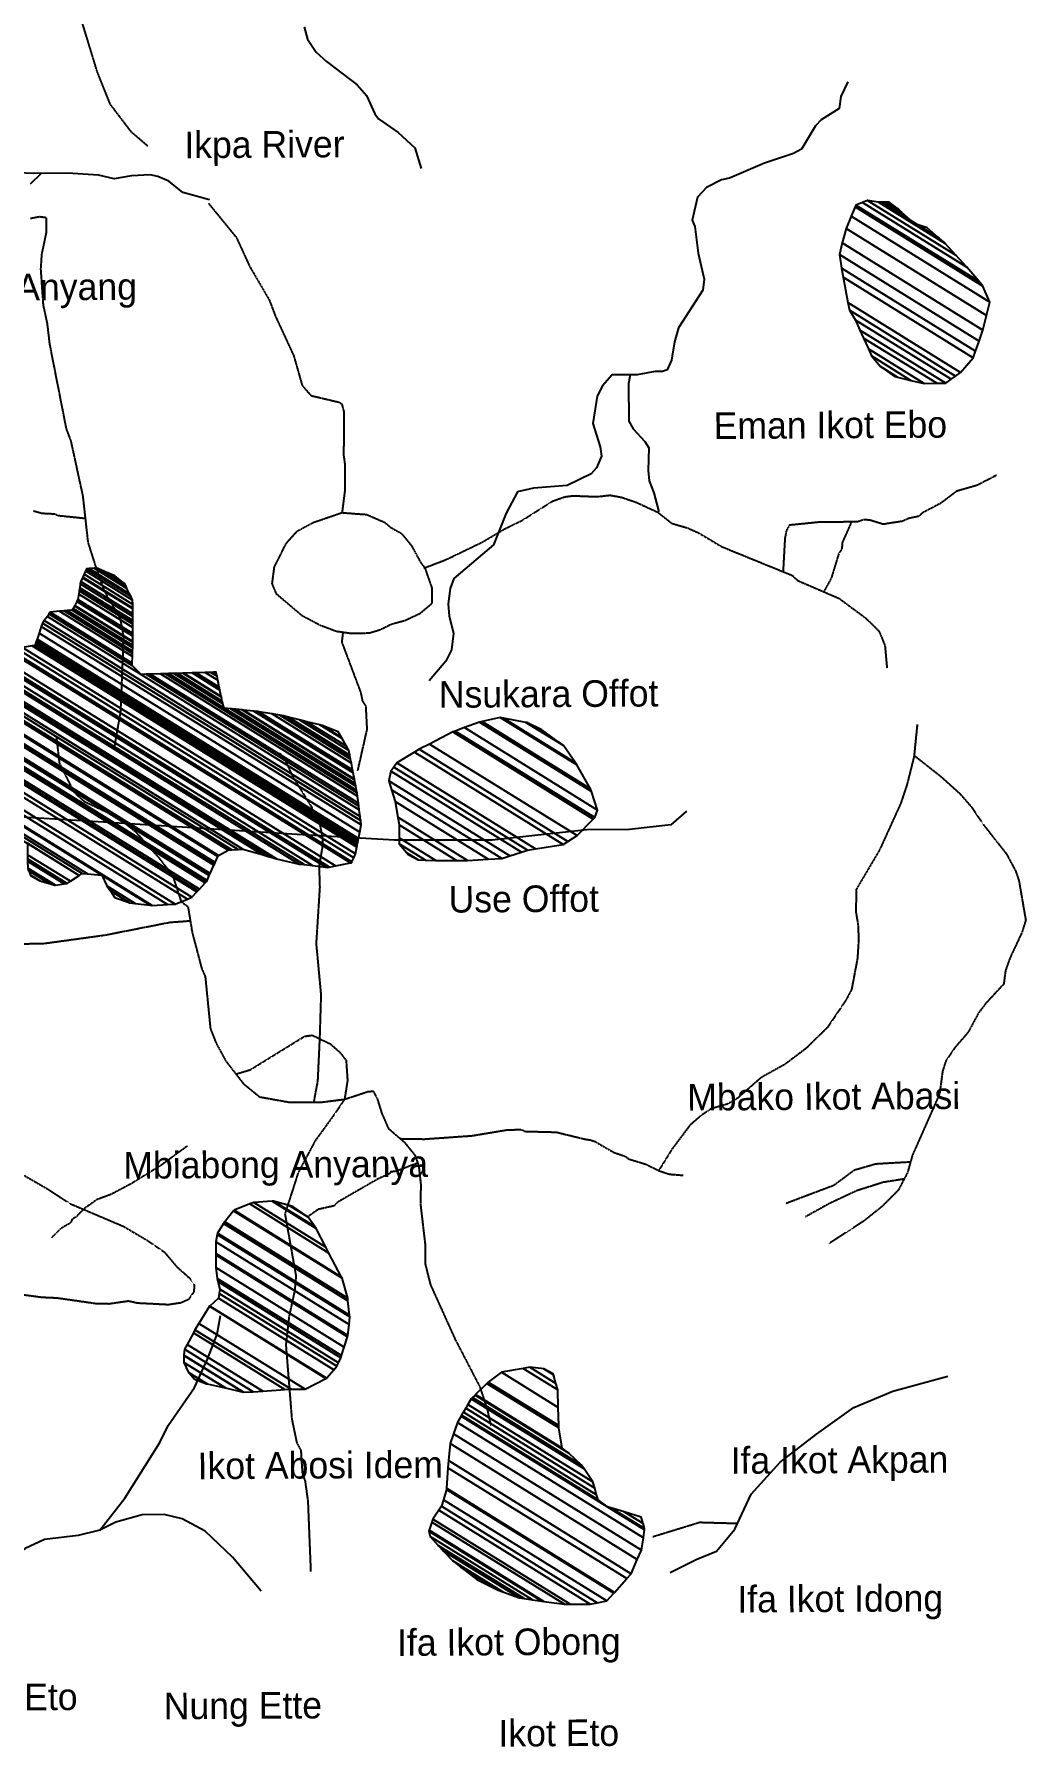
# Model space of a CAD drawing. Header units: metres. Extents: x 321186 to 621985, y 106829 to 204599.
# Drawn here: x 614375 to 621839, y 107053 to 119941 of the extents above; entities that cross this region are included whole.
import ezdxf
from ezdxf.enums import TextEntityAlignment as Align

# ---------------------------------------------------------------- set-up
doc = ezdxf.new("R2010")
doc.units = ezdxf.units.M
doc.header["$MEASUREMENT"] = 0
doc.linetypes.add('DASHED', pattern=[0.75, 0.5, -0.25])
for name, color, linetype in [('11', 7, 'CONTINUOUS'), ('15', 7, 'CONTINUOUS'), ('18', 7, 'CONTINUOUS'), ('34', 7, 'CONTINUOUS')]:
    doc.layers.add(name, color=color, linetype=linetype)
doc.styles.get("Standard").update_dxf_attribs({"font": 'txt', "height": 0.2})

msp = doc.modelspace()

# ---------------------------------------------------------------- linework, layer by layer
at = {"layer": '15', "color": 1, "linetype": 'DASHED'}
for points in [[(614549, 120524), (614731, 120039), (614846, 119663), (614944, 119417), (615101, 119210), (615231, 119099)], [(615689, 118666), (615897, 118411), (615997, 118193), (616144, 117942), (616191, 117818), (616328, 117522), (616392, 117298), (616458, 117222), (616673, 117171), (616690, 117159), (616706, 117098), (616704, 116772), (616713, 116705), (616714, 116514), (616692, 116341)], [(614348, 118556), (614415, 118569), (614465, 118562), (614465, 118450), (614430, 118285), (614423, 118172), (614442, 117901), (614472, 117764), (614490, 117609), (614616, 116969), (614650, 116881), (614740, 116466), (614779, 116117), (614840, 115925), (614901, 115753), (615020, 115548), (615047, 115410), (615024, 114844), (614977, 114574)], [(621618, 116621), (621473, 116546), (621319, 116502), (621199, 116411), (621062, 116339), (621033, 116313), (620957, 116297), (620913, 116276), (620766, 116253), (620662, 116285), (620616, 116286), (620572, 116271), (620287, 116269), (620060, 116246), (620037, 116206), (620026, 116150), (620012, 115897)], [(617310, 115924), (617479, 115989), (617750, 116120), (617912, 116216), (618050, 116284), (618276, 116427), (618369, 116460), (618430, 116468), (618609, 116461), (618711, 116472), (618798, 116456), (618911, 116417), (619067, 116345), (619175, 116260), (619292, 116226), (619378, 116188), (619550, 116085), (620080, 115869), (620122, 115830), (620433, 115696), (620633, 115548), (620734, 115450), (620779, 115341), (620794, 115171)], [(614759, 116296), (614554, 116317), (614532, 116329), (614433, 116334), (614366, 116353)], [(616877, 116327), (617013, 116268), (617058, 116230), (617140, 116184), (617215, 116092), (617284, 115965), (617315, 115926), (617367, 115777), (617368, 115656), (617277, 115579), (617165, 115527), (617066, 115500), (616976, 115457), (616898, 115433), (616762, 115430), (616650, 115446), (616527, 115492), (616392, 115564), (616199, 115728), (616167, 115806), (616183, 115932), (616272, 116110), (616355, 116202), (616476, 116267), (616692, 116341), (616803, 116332), (616877, 116327)], [(620527, 116271), (620458, 116116), (620454, 116065), (620432, 116034), (620374, 115845), (620318, 115745)], [(616698, 115439), (616690, 115366), (616832, 114988), (616846, 114922), (616870, 114885), (616879, 114711), (616809, 114400)], [(621022, 114746), (620998, 114506), (620943, 114287), (620897, 114151), (620739, 113803), (620563, 113505), (620560, 113335), (620576, 113242), (620581, 113129), (620572, 112986), (620528, 112753), (620485, 112671), (620345, 112465), (620183, 112307), (620025, 112188), (619848, 112090), (619667, 111932), (619592, 111889), (619470, 111854), (619386, 111797), (619311, 111730), (619175, 111549), (619076, 111389)], [(614542, 114645), (614564, 114455), (614672, 114240), (614752, 114167), (615000, 114051), (615139, 113938), (615313, 113743), (615416, 113612), (615481, 113413), (615532, 113376), (615564, 113181), (615636, 112908), (615662, 112850), (615701, 112457), (615744, 112348), (615818, 112213), (615950, 112043), (616071, 111944), (616300, 111903), (616528, 111903), (616711, 111926), (616884, 111983), (616927, 111988), (616957, 111930), (616990, 111823), (617041, 111706), (617162, 111602)], [(616221, 114533), (616271, 114462), (616322, 114351), (616514, 114042), (616543, 113908), (616546, 113842), (616519, 113679), (616524, 113522), (616497, 113097), (616533, 112712), (616523, 112382), (616508, 112063), (616478, 111903)], [(620998, 114514), (621194, 114360), (621345, 114224), (621430, 114126), (621518, 113996), (621694, 113772), (621763, 113643), (621787, 113574), (621839, 113273), (621810, 113181), (621721, 112991), (621687, 112896), (621673, 112793), (621538, 112647), (621482, 112572), (621405, 112429), (621306, 112315), (621238, 112215), (621213, 112138), (621190, 111966), (621035, 111616)], [(615550, 113267), (615393, 113255), (614905, 113159), (614440, 113095), (614284, 113094), (614200, 113103), (614091, 113132), (614009, 113171), (613936, 113172), (613891, 113132), (613844, 113063), (613513, 112691), (613297, 112477), (613198, 112401)], [(615894, 112116), (616001, 112148), (616410, 112400), (616468, 112408), (616602, 112344), (616675, 112280), (616723, 112219), (616733, 112068), (616711, 111926), (616629, 111805), (616489, 111612)], [(616489, 111612), (616362, 111374), (616262, 111063), (616345, 110596), (616336, 110490), (616293, 110291), (616269, 110078), (616314, 109517), (616351, 109341), (616382, 109285), (616393, 109109), (616414, 109052), (616435, 108898), (616456, 108372)], [(618607, 111602), (618563, 111617), (618522, 111623), (618305, 111676), (618072, 111682), (618040, 111696), (617933, 111693), (617669, 111649), (617312, 111624), (617133, 111627)], [(621035, 111616), (620985, 111503), (620949, 111374), (620880, 111242), (620760, 111121), (620618, 111008), (620360, 110841)], [(615526, 111573), (615330, 111429), (615103, 111289), (614956, 111211), (614846, 111170), (614745, 111098), (614690, 111040), (614660, 111022), (614649, 110995), (614576, 110954), (614504, 110882)], [(617162, 111602), (617240, 111506), (617269, 111427), (617285, 111284), (617282, 111139), (617318, 110829), (617319, 110684), (617357, 110531), (617543, 110120), (617729, 109762), (617783, 109599), (617812, 109471)], [(618607, 111602), (618740, 111525), (618826, 111496), (618849, 111477), (618977, 111438), (619076, 111389), (619157, 111362), (619261, 111354)], [(614276, 111366), (614472, 111253), (614646, 111140), (615046, 110970), (615229, 110862), (615355, 110776), (615448, 110665), (615547, 110578), (615579, 110530), (615577, 110478), (615536, 110418), (615478, 110393), (615385, 110379), (615152, 110391), (615083, 110406), (614938, 110385), (614846, 110386), (614547, 110429), (614433, 110434), (614254, 110458)], [(617262, 111446), (617098, 111383), (617057, 111379), (617048, 111364), (616962, 111326), (616662, 111153), (616632, 111123), (616513, 111097), (616434, 111041)], [(620971, 111453), (620710, 111438), (620547, 111391), (620394, 111277), (620034, 111141)], [(620923, 111325), (620768, 111301), (620566, 111237), (620363, 111142), (620181, 111041)], [(619669, 108732), (619384, 108740), (619032, 108632)]]:
    msp.add_lwpolyline(points, dxfattribs=at)
at = {"layer": '15', "color": 1, "linetype": 'Continuous'}
for points in [[(614870, 108684), (615058, 108925), (615320, 109343), (615384, 109471), (615581, 109757), (615680, 109971), (615753, 110157), (615777, 110298)], [(619163, 108365), (619357, 108461), (619511, 108526), (619649, 108690), (619772, 108953), (619990, 109195), (620263, 109405), (620546, 109606), (620839, 109730), (621252, 109841)], [(616084, 108224), (615868, 108481), (615662, 108675), (615488, 108769), (615353, 108800), (615188, 108799), (614989, 108743), (614870, 108684), (614706, 108642), (614452, 108613), (614308, 108544), (614124, 108416), (613951, 108270), (613793, 108106), (613599, 108037), (613464, 108018), (613315, 108017), (613225, 107981), (613188, 107951)]]:
    msp.add_lwpolyline(points, dxfattribs=at)
at = {"layer": '18', "color": 143, "linetype": 'Continuous'}
for points in [[(615694, 118696), (615494, 118751), (615388, 118836), (615305, 118870), (615247, 118884), (615107, 118875), (614978, 118853), (614859, 118881), (614628, 118896), (614368, 118892), (614149, 118903), (613995, 118940), (613576, 119169), (613265, 119264), (612981, 119431), (612845, 119535), (612640, 119597), (612537, 119706), (612462, 119721), (612200, 119722), (612129, 119769), (612086, 119876), (612045, 119918), (611942, 120061)], [(616406, 119996), (616431, 119905), (616498, 119807), (616575, 119737), (616805, 119561), (616876, 119481), (616940, 119342), (616966, 119304), (617114, 119202), (617241, 119087), (617289, 118931)], [(620500, 119584), (620448, 119472), (620435, 119381), (620299, 119296), (620256, 119251), (620151, 119075), (620091, 119043), (619873, 118970), (619609, 118859), (619548, 118845), (619435, 118788), (619369, 118716), (619329, 118542), (619347, 118494), (619373, 118294), (619418, 118098), (619408, 118016), (619225, 117731), (619194, 117625), (619172, 117488), (619140, 117415), (619105, 117402), (619049, 117404), (618914, 117378), (618726, 117377), (618653, 117294), (618613, 117217), (618579, 117011), (618635, 116835), (618646, 116765), (618607, 116678), (618567, 116632), (618388, 116545), (618134, 116525), (618013, 116497), (617927, 116337), (617833, 116098), (617535, 115845), (617506, 115771), (617490, 115654), (617499, 115562), (617532, 115434), (617516, 115308), (617474, 115222), (617348, 115076)], [(614426, 118893), (614344, 118812)], [(618860, 117377), (618848, 117313), (618852, 117029), (618883, 116972), (618972, 116875), (619002, 116828), (618997, 116659), (619005, 116581), (619039, 116489), (619076, 116347)]]:
    msp.add_lwpolyline(points, dxfattribs=at)
at = {"layer": '34', "color": 181, "linetype": 'Continuous'}
msp.add_lwpolyline([(619285, 114093), (619167, 113991), (618855, 113955), (618535, 113953), (617822, 113875), (617086, 113877), (616355, 113919), (614897, 114011), (613588, 114091), (613149, 114088), (612643, 114139), (612108, 114156), (611661, 114160), (611409, 114179), (610753, 114337), (610283, 114713), (609939, 114954), (609378, 115212), (607842, 115993), (605940, 116948), (605709, 117069), (604683, 118259), (603964, 119106), (603163, 120075)], dxfattribs=at)

# ---------------------------------------------------------------- texts
at = {"layer": '11', "color": 7, "linetype": 'Continuous'}
for s, height, rotation, p in [('Ikot Anyang', 200.35, 0.3531, (614441, 118014)), ('Eman Ikot Ebo', 200.37, 0.3524, (620368, 117004)), ('Nsukara Offot', 200.36, 0.3511, (618247, 114981)), ('Use Offot', 200.4, 0.3502, (618060, 113438)), ('Mbako Ikot Abasi', 200.37, 0.3492, (620318, 111951)), ('Mbiabong Anyanya', 200.36, 0.3489, (616193, 111410)), ('Ifa Ikot Akpan', 200.37, 0.3475, (620437, 109187)), ('Ikot Abosi Idem', 200.36, 0.3475, (616528, 109176)), ('Ifa Ikot Idong', 200.37, 0.3468, (620443, 108143)), ('Ifa Ikot Obong', 200.36, 0.3466, (617948, 107817)), ('Ikot Eto', 200.4, 0.3464, (614247, 107431)), ('Nung Ette', 200.4, 0.3463, (615946, 107333)), ('Ikot Eto', 200.4, 0.3462, (618324, 107161))]:
    msp.add_text(s, height=height, rotation=rotation, dxfattribs=at).set_placement(p, align=Align.MIDDLE)
at = {"layer": '18', "color": 143, "linetype": 'Continuous'}
msp.add_text('Ikpa River', height=200.4, rotation=0.3537, dxfattribs=at).set_placement((616108, 119087), align=Align.MIDDLE)

# ---------------------------------------------------------------- meshes
at = {"layer": '11', "color": 253, "linetype": 'Continuous'}
mesh = msp.add_polyface(dxfattribs=at)
corners = [(620850, 117366), (620873, 117360), (620746, 117440), (620975, 117336), (620678, 117520), (621074, 117313), (620655, 117573), (621169, 117314), (620618, 117655), (621237, 117314), (620591, 117715), (621277, 117344), (620558, 117790), (621311, 117369), (620512, 117864), (621348, 117396), (620501, 117921), (621444, 117505), (620464, 118112), (621462, 117555), (620451, 118181), (621488, 117630), (620436, 118283), (621517, 117715), (620458, 118371), (621544, 117824), (620486, 118479), (621568, 117925), (620525, 118571), (621515, 118046), (620554, 118642), (621485, 118082), (620560, 118655), (621395, 118187), (620609, 118675), (621312, 118279), (620649, 118690), (620731, 118677), (621232, 118366), (620731, 118677), (620737, 118677), (621223, 118376), (620750, 118677), (620977, 118536), (621188, 118406), (620752, 118677), (620973, 118540), (621022, 118510), (621183, 118409), (620783, 118677), (620903, 118603), (621096, 118483), (620793, 118677), (620880, 118624), (620812, 118677)]
mesh.append_faces([[corners[k] for k in face] for face in [(0, 0, 1, 2), (2, 1, 3, 4), (4, 3, 5, 6), (6, 5, 7, 8), (8, 7, 9, 10), (10, 9, 11, 12), (12, 11, 13, 14), (14, 13, 15, 16), (16, 15, 17, 18), (18, 17, 19, 20), (20, 19, 21, 22), (22, 21, 23, 24), (24, 23, 25, 26), (26, 25, 27, 28), (28, 27, 29, 30), (30, 29, 31, 32), (32, 31, 33, 34), (34, 33, 35, 36), (36, 35, 38, 39), (37, 38, 41, 40), (40, 41, 44, 42), (42, 43, 46, 45), (43, 44, 48, 47), (45, 46, 50, 49), (47, 48, 51, 51), (49, 50, 53, 52), (52, 53, 54, 54)]], dxfattribs={"vtx0": -1, "vtx2": -1, "color": 253})
mesh = msp.add_polyface(dxfattribs=at)
corners = [(608165, 117672), (614714, 113611), (614735, 113626), (608193, 117682), (614737, 113625), (608194, 117682), (614776, 113622), (608216, 117690), (614884, 113613), (608274, 117711), (615248, 113387), (615264, 113385), (608283, 117714), (615378, 113391), (608360, 117742), (615435, 113393), (608394, 117759), (615528, 113433), (608481, 117802), (611449, 115962), (615561, 113448), (611506, 115963), (615599, 113487), (611605, 115963), (615607, 113495), (611617, 115969), (613296, 114928), (613302, 114942), (611633, 115977), (613328, 115002), (611701, 116011), (613333, 115014), (611711, 116020), (613337, 115021), (611718, 116025), (613354, 115060), (611751, 116054), (613360, 115074), (611763, 116064), (613388, 115139), (611818, 116112), (613391, 115145), (611824, 116117), (613395, 115159), (611835, 116127), (613410, 115209), (611875, 116161), (613768, 114928), (615737, 113708), (615757, 113754), (613868, 114925), (613412, 115216), (611880, 116166), (613412, 115218), (611882, 116167), (613433, 115290), (611939, 116217), (613434, 115292), (611940, 116218), (613436, 115298), (611945, 116222), (613438, 115307), (611954, 116227), (613446, 115333), (611983, 116240), (613452, 115355), (612006, 116251), (613464, 115396), (612050, 116272), (613458, 115415), (612064, 116279), (613458, 115416), (612065, 116279), (613451, 115440), (612083, 116288), (613425, 115522), (612144, 116317), (613419, 115544), (612160, 116325), (613417, 115546), (612161, 116325), (613365, 115610), (612190, 116339), (613284, 115709), (612229, 116364), (613270, 115727), (612235, 116368), (613254, 115746), (612243, 116373), (613252, 115748), (612244, 116373), (613194, 115820), (612272, 116392), (613085, 115979), (612344, 116438), (613075, 115993), (612351, 116442), (613074, 115995), (612352, 116443), (613063, 116008), (612357, 116446), (612999, 116089), (612390, 116467), (612953, 116155), (612419, 116486), (612883, 116254), (612463, 116514), (612865, 116279), (612474, 116522), (612844, 116309), (612488, 116530), (612695, 116416), (612499, 116538), (612508, 116543)]
mesh.append_faces([[corners[k] for k in face] for face in [(0, 1, 2, 3), (3, 2, 4, 5), (5, 4, 6, 7), (7, 6, 8, 9), (9, 10, 11, 12), (12, 11, 13, 14), (14, 13, 15, 16), (16, 15, 17, 18), (19, 17, 20, 21), (21, 20, 22, 23), (23, 22, 24, 25), (25, 26, 27, 28), (28, 27, 29, 30), (30, 29, 31, 32), (32, 31, 33, 34), (34, 33, 35, 36), (36, 35, 37, 38), (38, 37, 39, 40), (40, 39, 41, 42), (42, 41, 43, 44), (44, 43, 45, 46), (47, 48, 49, 50), (46, 45, 51, 52), (52, 51, 53, 54), (54, 53, 55, 56), (56, 55, 57, 58), (58, 57, 59, 60), (60, 59, 61, 62), (62, 61, 63, 64), (64, 63, 65, 66), (66, 65, 67, 68), (68, 67, 69, 70), (70, 69, 71, 72), (72, 71, 73, 74), (74, 73, 75, 76), (76, 75, 77, 78), (78, 77, 79, 80), (80, 79, 81, 82), (82, 81, 83, 84), (84, 83, 85, 86), (86, 85, 87, 88), (88, 87, 89, 90), (90, 89, 91, 92), (92, 91, 93, 94), (94, 93, 95, 96), (96, 95, 97, 98), (98, 97, 99, 100), (100, 99, 101, 102), (102, 101, 103, 104), (104, 103, 105, 106), (106, 105, 107, 108), (108, 107, 109, 110), (110, 109, 111, 112), (112, 111, 113, 113)]], dxfattribs={"vtx0": -1, "vtx2": -1, "color": 253})
mesh = msp.add_polyface(dxfattribs=at)
corners = [(614411, 115433), (616826, 113935), (616837, 113990), (614428, 115483), (616833, 114024), (614437, 115509), (616832, 114025), (614437, 115510), (616829, 114053), (614450, 115528), (616822, 114104), (614474, 115560), (615179, 115122), (615112, 115190), (614486, 115578), (615113, 115209), (614496, 115591), (615114, 115258), (614566, 115598), (615115, 115281), (614600, 115601), (615325, 115127), (616809, 114207), (616806, 114233), (615362, 115128), (615116, 115297), (614623, 115603), (616802, 114251), (615386, 115129), (615117, 115323), (614660, 115606), (615805, 114869), (615796, 114901), (615427, 115131), (615117, 115326), (614661, 115609), (615795, 114906), (615432, 115131), (615117, 115340), (614667, 115620), (615790, 114923), (615455, 115131), (615118, 115365), (614678, 115639), (615784, 114953), (615494, 115132), (615118, 115370), (614680, 115642), (615783, 114958), (615501, 115133), (615118, 115411), (614696, 115673), (615773, 115005), (615564, 115134), (615118, 115427), (614702, 115685), (615769, 115023), (615589, 115135), (615118, 115431), (614704, 115687), (615768, 115028), (615594, 115135), (615118, 115476), (614710, 115728), (615757, 115079), (615663, 115137), (615118, 115502), (614714, 115752), (615751, 115110), (615704, 115138), (615117, 115515), (614716, 115763), (615748, 115124), (615724, 115139), (615117, 115528), (614718, 115776), (615744, 115139), (615117, 115559), (614722, 115804), (616288, 114802), (616751, 114515), (616744, 114551), (616372, 114781), (615117, 115580), (614725, 115823), (616726, 114583), (616428, 114767), (615117, 115617), (614739, 115851), (616692, 114640), (616526, 114743), (615117, 115622), (614741, 115856), (616687, 114649), (616542, 114739), (615117, 115650), (614751, 115877), (616662, 114692), (615116, 115683), (614762, 115903), (615103, 115711), (614769, 115918), (615093, 115730), (614788, 115920), (615073, 115771), (614826, 115924), (615066, 115785), (614840, 115925), (615058, 115801), (614899, 115900), (615056, 115805), (614910, 115895), (614981, 115865)]
mesh.append_faces([[corners[k] for k in face] for face in [(0, 1, 2, 3), (3, 2, 4, 5), (5, 4, 6, 7), (7, 6, 8, 9), (9, 8, 10, 11), (11, 12, 13, 14), (14, 13, 15, 16), (16, 15, 17, 18), (18, 17, 19, 20), (21, 22, 23, 24), (20, 19, 25, 26), (24, 23, 27, 28), (26, 25, 29, 30), (28, 31, 32, 33), (30, 29, 34, 35), (33, 32, 36, 37), (35, 34, 38, 39), (37, 36, 40, 41), (39, 38, 42, 43), (41, 40, 44, 45), (43, 42, 46, 47), (45, 44, 48, 49), (47, 46, 50, 51), (49, 48, 52, 53), (51, 50, 54, 55), (53, 52, 56, 57), (55, 54, 58, 59), (57, 56, 60, 61), (59, 58, 62, 63), (61, 60, 64, 65), (63, 62, 66, 67), (65, 64, 68, 69), (67, 66, 70, 71), (69, 68, 72, 73), (71, 70, 74, 75), (73, 72, 76, 76), (75, 74, 77, 78), (79, 80, 81, 82), (78, 77, 83, 84), (82, 81, 85, 86), (84, 83, 87, 88), (86, 85, 89, 90), (88, 87, 91, 92), (90, 89, 93, 94), (92, 91, 95, 96), (94, 93, 97, 97), (96, 95, 98, 99), (99, 98, 100, 101), (101, 100, 102, 103), (103, 102, 104, 105), (105, 104, 106, 107), (107, 106, 108, 109), (109, 108, 110, 111), (111, 110, 112, 112)]], dxfattribs={"vtx0": -1, "vtx2": -1, "color": 253})
mesh = msp.add_polyface(dxfattribs=at)
corners = [(614981, 113444), (614986, 113443), (614980, 113447), (615089, 113406), (614948, 113494), (615093, 113405), (614946, 113496), (615134, 113400), (614921, 113532), (615248, 113387), (614884, 113613), (613868, 114925), (615757, 113754), (615760, 113760), (613881, 114925), (615762, 113761), (613885, 114925), (615834, 113801), (614020, 114926), (615838, 113802), (614025, 114926), (615848, 113802), (614025, 114933), (615863, 113803), (614024, 114943), (615909, 113806), (614024, 114975), (615946, 113809), (614024, 115000), (616091, 113767), (614024, 115049), (616137, 113754), (614024, 115064), (616140, 113753), (614024, 115065), (616199, 113736), (614024, 115085), (616370, 113696), (614023, 115152), (616406, 113692), (614023, 115169), (616408, 113692), (614023, 115171), (616471, 113684), (614023, 115202), (616569, 113673), (614023, 115251), (616586, 113671), (614023, 115260), (616598, 113673), (614022, 115270), (616599, 113673), (614022, 115271), (616643, 113682), (614063, 115281), (616755, 113704), (614168, 115308), (616764, 113706), (614177, 115310), (616765, 113707), (614178, 115310), (616767, 113712), (614186, 115312), (616781, 113744), (614239, 115320), (616794, 113773), (614287, 115327), (616804, 113823), (614360, 115338), (616806, 113836), (614379, 115341), (616809, 113851), (614384, 115354), (616812, 113864), (614388, 115367), (616814, 113874), (614391, 115376), (616817, 113889), (614396, 115389), (616826, 113935), (614411, 115433), (615179, 115122), (616822, 114104), (616819, 114131), (615218, 115124), (616816, 114153), (615249, 115125), (616809, 114207), (615325, 115127), (615805, 114869), (616802, 114251), (616796, 114281), (615856, 114864), (616796, 114285), (615863, 114864), (616792, 114302), (615891, 114861), (616787, 114331), (615940, 114856), (616786, 114336), (615950, 114855), (616777, 114382), (616028, 114847), (616773, 114401), (616058, 114844), (616772, 114405), (616067, 114842), (616763, 114456), (616166, 114826), (616757, 114486), (616224, 114816), (616754, 114500), (616252, 114811), (616751, 114515), (616288, 114802)]
mesh.append_faces([[corners[k] for k in face] for face in [(0, 0, 1, 2), (2, 1, 3, 4), (4, 3, 5, 6), (6, 5, 7, 8), (8, 7, 9, 10), (11, 12, 13, 14), (14, 13, 15, 16), (16, 15, 17, 18), (18, 17, 19, 20), (20, 19, 21, 22), (22, 21, 23, 24), (24, 23, 25, 26), (26, 25, 27, 28), (28, 27, 29, 30), (30, 29, 31, 32), (32, 31, 33, 34), (34, 33, 35, 36), (36, 35, 37, 38), (38, 37, 39, 40), (40, 39, 41, 42), (42, 41, 43, 44), (44, 43, 45, 46), (46, 45, 47, 48), (48, 47, 49, 50), (50, 49, 51, 52), (52, 51, 53, 54), (54, 53, 55, 56), (56, 55, 57, 58), (58, 57, 59, 60), (60, 59, 61, 62), (62, 61, 63, 64), (64, 63, 65, 66), (66, 65, 67, 68), (68, 67, 69, 70), (70, 69, 71, 72), (72, 71, 73, 74), (74, 73, 75, 76), (76, 75, 77, 78), (78, 77, 79, 80), (81, 82, 83, 84), (84, 83, 85, 86), (86, 85, 87, 88), (89, 90, 91, 92), (92, 91, 93, 94), (94, 93, 95, 96), (96, 95, 97, 98), (98, 97, 99, 100), (100, 99, 101, 102), (102, 101, 103, 104), (104, 103, 105, 106), (106, 105, 107, 108), (108, 107, 109, 110), (110, 109, 111, 112), (112, 111, 113, 114)]], dxfattribs={"vtx0": -1, "vtx2": -1, "color": 253})
mesh = msp.add_polyface(dxfattribs=at)
corners = [(611406, 111580), (611413, 111575), (611593, 111576), (611488, 111641), (611752, 111577), (611561, 111696), (611764, 111577), (611566, 111700), (611791, 111578), (611579, 111710), (611999, 111596), (611686, 111790), (612034, 111600), (611700, 111807), (612067, 111600), (611712, 111820), (612110, 111600), (611727, 111838), (612161, 111600), (611745, 111858), (612215, 111601), (611758, 111884), (612375, 111602), (611797, 111960), (612380, 111602), (611797, 111963), (612410, 111602), (611801, 111979), (612491, 111602), (611812, 112023), (612537, 111602), (611818, 112048), (612541, 111602), (611818, 112051), (612596, 111603), (611814, 112088), (612635, 111603), (611811, 112114), (612648, 111603), (611810, 112122), (612688, 111603), (611721, 112203), (613357, 112132), (614082, 111682), (614104, 111710), (613408, 112141), (614114, 111723), (613431, 112146), (614135, 111750), (613471, 112162), (614147, 111765), (613492, 112171), (614135, 111810), (613529, 112186), (614117, 111880), (613586, 112209), (614116, 111881), (613587, 112209), (614106, 111918), (613617, 112221), (614103, 111930), (613627, 112225), (614056, 112095), (613771, 112272), (614038, 112165), (613832, 112292), (614034, 112181), (613847, 112297), (614022, 112226), (613908, 112297), (614018, 112244), (613932, 112298), (613966, 112298), (614348, 113610), (614416, 113569), (614348, 113612), (614488, 113549), (614334, 113645), (614505, 113545), (614330, 113653), (614528, 113538), (614326, 113664), (614535, 113536), (614326, 113666), (614601, 113547), (614325, 113717), (614624, 113550), (614325, 113736), (614647, 113566), (614325, 113765), (614713, 113611), (614325, 113852), (614714, 113611), (614325, 113853), (613296, 114928), (615607, 113495), (615618, 113507), (613323, 114929), (615663, 113555), (613438, 114935), (615672, 113564), (613460, 114935), (615676, 113571), (613474, 114936), (615693, 113610), (613557, 114934), (615699, 113624), (613588, 114933), (615728, 113688), (613727, 114929), (615731, 113695), (613741, 114929), (615737, 113708), (613768, 114928)]
mesh.append_faces([[corners[k] for k in face] for face in [(0, 1, 2, 3), (3, 2, 4, 5), (5, 4, 6, 7), (7, 6, 8, 9), (9, 8, 10, 11), (11, 10, 12, 13), (13, 12, 14, 15), (15, 14, 16, 17), (17, 16, 18, 19), (19, 18, 20, 21), (21, 20, 22, 23), (23, 22, 24, 25), (25, 24, 26, 27), (27, 26, 28, 29), (29, 28, 30, 31), (31, 30, 32, 33), (33, 32, 34, 35), (35, 34, 36, 37), (37, 36, 38, 39), (39, 38, 40, 41), (42, 43, 44, 45), (45, 44, 46, 47), (47, 46, 48, 49), (49, 48, 50, 51), (51, 50, 52, 53), (53, 52, 54, 55), (55, 54, 56, 57), (57, 56, 58, 59), (59, 58, 60, 61), (61, 60, 62, 63), (63, 62, 64, 65), (65, 64, 66, 67), (67, 66, 68, 69), (69, 68, 70, 71), (71, 70, 72, 72), (73, 73, 74, 75), (75, 74, 76, 77), (77, 76, 78, 79), (79, 78, 80, 81), (81, 80, 82, 83), (83, 82, 84, 85), (85, 84, 86, 87), (87, 86, 88, 89), (89, 88, 90, 91), (91, 90, 92, 93), (94, 95, 96, 97), (97, 96, 98, 99), (99, 98, 100, 101), (101, 100, 102, 103), (103, 102, 104, 105), (105, 104, 106, 107), (107, 106, 108, 109), (109, 108, 110, 111), (111, 110, 112, 113)]], dxfattribs={"vtx0": -1, "vtx2": -1, "color": 253})
mesh = msp.add_polyface(dxfattribs=at)
corners = [(617190, 113768), (617179, 113781), (617265, 113728), (617123, 113849), (617321, 113726), (617122, 113893), (617398, 113722), (617122, 113991), (617554, 113723), (617111, 114049), (617636, 113724), (617091, 114167), (617791, 113733), (617065, 114254), (617896, 113739), (617045, 114322), (617955, 113758), (617060, 114396), (618044, 113786), (617081, 114426), (618089, 113801), (617104, 114457), (618148, 113810), (617237, 114537), (618357, 113843), (617274, 114560), (618393, 113866), (617351, 114599), (618461, 113911), (617526, 114690), (618582, 114035), (617545, 114697), (618594, 114047), (618615, 114101), (617614, 114723), (618615, 114101), (618569, 114243), (617727, 114765), (618562, 114263), (617746, 114770), (618459, 114443), (617883, 114800), (618450, 114459), (617907, 114795), (618360, 114587), (618077, 114762), (618335, 114605), (618084, 114761), (618195, 114707)]
mesh.append_faces([[corners[k] for k in face] for face in [(0, 0, 2, 1), (1, 2, 4, 3), (3, 4, 6, 5), (5, 6, 8, 7), (7, 8, 10, 9), (9, 10, 12, 11), (11, 12, 14, 13), (13, 14, 16, 15), (15, 16, 18, 17), (17, 18, 20, 19), (19, 20, 22, 21), (21, 22, 24, 23), (23, 24, 26, 25), (25, 26, 28, 27), (27, 28, 30, 29), (29, 30, 32, 31), (31, 32, 35, 34), (34, 33, 36, 37), (37, 36, 38, 39), (39, 38, 40, 41), (41, 40, 42, 43), (43, 42, 44, 45), (45, 44, 46, 47), (47, 46, 48, 48)]], dxfattribs={"vtx0": -1, "vtx2": -1, "color": 253})
mesh = msp.add_polyface(dxfattribs=at)
corners = [(615582, 109820), (615541, 109866), (615672, 109784), (615537, 109869), (615676, 109783), (615502, 109945), (615812, 109753), (615502, 109946), (615814, 109753), (615502, 109998), (615947, 109722), (615502, 110000), (615950, 109722), (615506, 110046), (616024, 109725), (615526, 110081), (616096, 109728), (615573, 110169), (616261, 109742), (615585, 110191), (616309, 109743), (615615, 110239), (616415, 109743), (615694, 110369), (616571, 109824), (615696, 110370), (616574, 109826), (615763, 110428), (616630, 109890), (615768, 110465), (616653, 109917), (615773, 110496), (616665, 109943), (616683, 109980), (615758, 110554), (616683, 109980), (616688, 109997), (615752, 110577), (616708, 110060), (615742, 110659), (616733, 110139), (615741, 110754), (616736, 110148), (615741, 110765), (616745, 110231), (615741, 110854), (616751, 110289), (615753, 110907), (616749, 110301), (615755, 110917), (616737, 110409), (615800, 110990), (616735, 110429), (615810, 111003), (616694, 110579), (615875, 111086), (616689, 110588), (615879, 111090), (616593, 110768), (615997, 111138), (616569, 110814), (616028, 111150), (616497, 110953), (616166, 111159), (616487, 110968), (616177, 111160), (616434, 111041), (616295, 111127), (616322, 111120)]
mesh.append_faces([[corners[k] for k in face] for face in [(0, 0, 2, 1), (1, 2, 4, 3), (3, 4, 6, 5), (5, 6, 8, 7), (7, 8, 10, 9), (9, 10, 12, 11), (11, 12, 14, 13), (13, 14, 16, 15), (15, 16, 18, 17), (17, 18, 20, 19), (19, 20, 22, 21), (21, 22, 24, 23), (23, 24, 26, 25), (25, 26, 28, 27), (27, 28, 30, 29), (29, 30, 32, 31), (31, 32, 35, 34), (34, 33, 36, 37), (37, 36, 38, 39), (39, 38, 40, 41), (41, 40, 42, 43), (43, 42, 44, 45), (45, 44, 46, 47), (47, 46, 48, 49), (49, 48, 50, 51), (51, 50, 52, 53), (53, 52, 54, 55), (55, 54, 56, 57), (57, 56, 58, 59), (59, 58, 60, 61), (61, 60, 62, 63), (63, 62, 64, 65), (65, 64, 66, 67), (67, 66, 68, 68)]], dxfattribs={"vtx0": -1, "vtx2": -1, "color": 253})
mesh = msp.add_polyface(dxfattribs=at)
corners = [(617707, 108312), (617867, 108231), (617586, 108405), (617902, 108218), (617527, 108451), (618027, 108173), (617454, 108528), (618062, 108168), (617417, 108568), (618125, 108159), (617356, 108636), (618197, 108149), (617346, 108676), (618211, 108147), (617348, 108682), (618366, 108125), (617368, 108744), (618410, 108126), (617376, 108767), (618560, 108126), (617420, 108833), (618612, 108136), (617440, 108863), (618685, 108150), (617455, 108912), (618739, 108208), (617479, 108990), (618744, 108214), (617479, 108998), (618835, 108318), (617488, 109153), (618868, 108355), (617493, 109207), (618915, 108461), (617507, 109334), (618947, 108532), (617532, 109409), (618961, 108625), (617561, 109493), (618685, 108861), (618970, 108685), (617589, 109541), (618673, 108871), (618691, 108859), (618970, 108686), (617589, 109543), (618620, 108911), (618715, 108852), (618968, 108695), (617592, 109548), (618609, 108949), (618815, 108821), (618958, 108733), (617606, 109571), (618594, 108999), (618945, 108781), (617623, 109601), (618580, 109046), (617640, 109629), (618514, 109144), (617664, 109671), (618494, 109173), (617675, 109681), (618399, 109263), (617694, 109700), (618349, 109299), (617697, 109703), (618323, 109453), (617782, 109788), (618323, 109470), (617793, 109798), (618319, 109606), (617892, 109871), (618316, 109738), (618055, 109900), (618302, 109787), (618106, 109909), (618283, 109851), (618211, 109896), (618281, 109860), (618281, 109860)]
mesh.append_faces([[corners[k] for k in face] for face in [(0, 0, 1, 2), (2, 1, 3, 4), (4, 3, 5, 6), (6, 5, 7, 8), (8, 7, 9, 10), (10, 9, 11, 12), (12, 11, 13, 14), (14, 13, 15, 16), (16, 15, 17, 18), (18, 17, 19, 20), (20, 19, 21, 22), (22, 21, 23, 24), (24, 23, 25, 26), (26, 25, 27, 28), (28, 27, 29, 30), (30, 29, 31, 32), (32, 31, 33, 34), (34, 33, 35, 36), (36, 35, 37, 38), (38, 37, 40, 41), (41, 39, 42, 45), (39, 40, 44, 43), (45, 42, 46, 49), (43, 44, 48, 47), (49, 46, 50, 53), (47, 48, 52, 51), (53, 50, 54, 56), (51, 52, 55, 55), (56, 54, 57, 58), (58, 57, 59, 60), (60, 59, 61, 62), (62, 61, 63, 64), (64, 63, 65, 66), (66, 65, 67, 68), (68, 67, 69, 70), (70, 69, 71, 72), (72, 71, 73, 74), (74, 73, 75, 76), (76, 75, 77, 78), (78, 77, 80, 79)]], dxfattribs={"vtx0": -1, "vtx2": -1, "color": 253})

doc.saveas('drawing.dxf')
